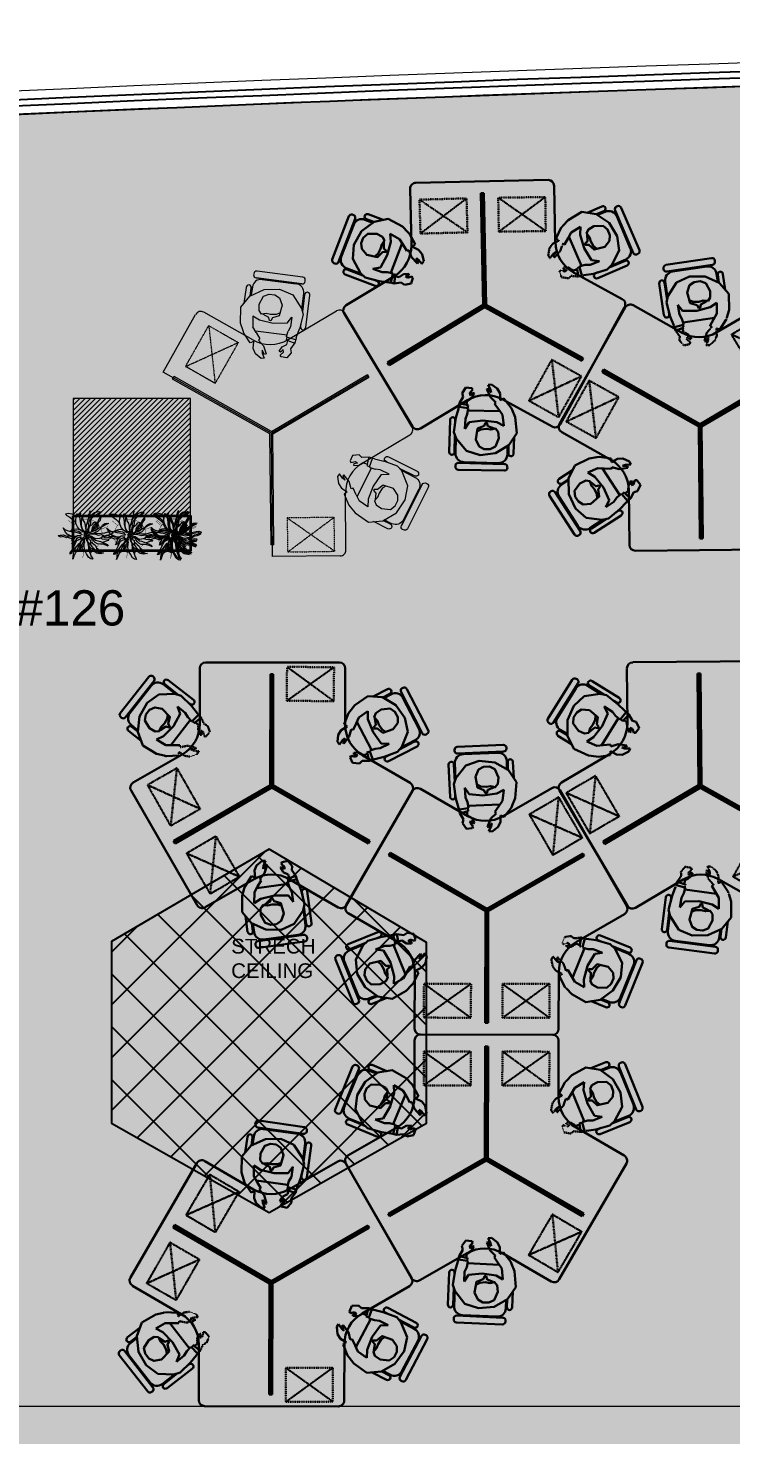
# Model space of a CAD drawing. Header units: millimetres. Extents: x 263321 to 2483465, y 33647 to 614421.
# Drawn here: x 2372014 to 2377994, y 415866 to 427832 of the extents above; entities that cross this region are included whole.
import ezdxf

# ---------------------------------------------------------------- set-up
doc = ezdxf.new("R2010")
doc.units = ezdxf.units.MM
doc.linetypes.add('( Hidden )', pattern=[0.375, 0.25, -0.125])
doc.linetypes.add('HIDDEN2', pattern=[0.1875, 0.125, -0.0625])
for name, color, linetype, lineweight in [('A-FURN-MODULAR-TABLETOP', 250, 'Continuous', 13), ('A-INDOOR PLANTS', 84, 'Continuous', 5), ('A-PLAN-COLUMN', 3, 'Continuous', 0), ('A-PLAN-RCC-HATCH', 8, 'Continuous', 13), ('A-PLAN-THIN', 251, 'Continuous', 15), ('AI-FURN', 7, 'Continuous', 20), ('FURNITURE', 30, 'Continuous', 5), ('FURNIURE', 33, 'Continuous', 35), ('TOA-FL-CPT-1', 8, 'Continuous', 5)]:
    doc.layers.add(name, color=color, linetype=linetype, lineweight=lineweight)
for name, color, linetype in [('A-PLAN -GLASS FRAME', 4, 'Continuous'), ('A-PLAN-TEXT', 4, 'Continuous'), ('CEILING TOA', 250, 'Continuous'), ('FLOORING TOA', 7, 'Continuous')]:
    doc.layers.add(name, color=color, linetype=linetype)
doc.styles.add('ARIAL', font='arial.ttf')
doc.styles.get("Standard").update_dxf_attribs({"font": 'arial.ttf'})

# ---------------------------------------------------------------- blocks, each defined once
blk = doc.blocks.new('PLANT_10')
at = {"layer": 'A-INDOOR PLANTS', "linetype": 'ByBlock', "lineweight": -2}
for p, q in [((13663.89, 7930.62), (13663.94, 7931.25)), ((13663.98, 7929.88), (13663.89, 7930.62)), ((13663.94, 7931.25), (13664.46, 7930.64)), ((13664.31, 7929.26), (13663.98, 7929.88)), ((13664.3, 7933.64), (13665.55, 7933.86)), ((13665.52, 7932.8), (13664.3, 7933.64)), ((13664.83, 7928.65), (13664.31, 7929.26)), ((13664.46, 7930.64), (13665.11, 7929.79)), ((13665.11, 7929.79), (13665.57, 7928.86)), ((13666.85, 7932.15), (13665.52, 7932.8)), ((13665.55, 7933.86), (13667.57, 7933.17)), ((13665.57, 7928.86), (13665.92, 7927.75)), ((13668.06, 7931.25), (13666.85, 7932.15)), ((13667.57, 7933.17), (13668.91, 7932.09)), ((13669.22, 7930.1), (13668.06, 7931.25)), ((13668.91, 7932.09), (13669.44, 7931.17)), ((13669.5, 7929.11), (13669.22, 7930.1)), ((13669.44, 7931.17), (13669.67, 7929.74)), ((13669.61, 7927.61), (13669.5, 7929.11)), ((13669.67, 7929.74), (13670.38, 7928.94)), ((13669.84, 7934.37), (13670.24, 7933.69)), ((13670, 7933.37), (13669.84, 7934.37)), ((13669.92, 7931.93), (13670.2, 7930.88)), ((13670.17, 7931.75), (13670, 7933.37)), ((13670.38, 7933.32), (13670.09, 7932.38)), ((13670.71, 7930.64), (13670.17, 7931.75)), ((13670.2, 7930.88), (13670.87, 7929.52)), ((13670.24, 7933.69), (13670.38, 7933.32)), ((13670.38, 7928.94), (13670.87, 7927.46)), ((13671.34, 7928.22), (13670.71, 7930.64)), ((13673.75, 7929.11), (13672.98, 7927.9)), ((13674.25, 7931.31), (13673.75, 7929.11)), ((13674.5, 7929.32), (13674.25, 7931.31)), ((13674.66, 7928.01), (13674.5, 7929.32)), ((13675.61, 7931.79), (13675.07, 7933.15)), ((13675.07, 7933.15), (13675.52, 7932.79)), ((13675.7, 7930.98), (13675.33, 7928.59)), ((13675.52, 7932.79), (13676.24, 7931.75)), ((13675.74, 7931.48), (13675.61, 7931.79)), ((13676.35, 7932.06), (13675.7, 7930.98)), ((13677.08, 7932.65), (13676.35, 7932.06)), ((13677.47, 7932.1), (13677.08, 7932.65)), ((13677.51, 7930.91), (13677.47, 7932.1)), ((13677.81, 7929.36), (13677.51, 7930.91)), ((13677.63, 7931.1), (13678.23, 7931.81)), ((13677.68, 7927.48), (13677.81, 7929.36)), ((13679.73, 7929.85), (13678.15, 7928.3)), ((13678.23, 7931.81), (13679.84, 7932.55)), ((13681.13, 7930.96), (13679.73, 7929.85)), ((13679.84, 7932.55), (13681.95, 7932.8)), ((13682.61, 7931.75), (13681.13, 7930.96)), ((13681.95, 7932.8), (13683.34, 7932.46)), ((13683.34, 7932.46), (13682.61, 7931.75)), ((13657.58, 7922.61), (13657.47, 7922.11)), ((13657.47, 7922.11), (13657.98, 7921.75)), ((13658.75, 7922.96), (13657.58, 7922.61)), ((13657.98, 7921.75), (13659.37, 7921.23)), ((13660.13, 7922.88), (13658.75, 7922.96)), ((13659.37, 7921.23), (13661.01, 7920.78)), ((13660.8, 7927.59), (13659.68, 7927.43)), ((13659.68, 7927.43), (13660.5, 7927.14)), ((13661.89, 7922.37), (13660.13, 7922.88)), ((13660.5, 7927.14), (13661.89, 7926.5)), ((13661.87, 7927.37), (13660.8, 7927.59)), ((13663.15, 7926.41), (13661.87, 7927.37)), ((13661.89, 7926.5), (13663.36, 7925.67)), ((13663.84, 7922.05), (13661.89, 7922.37)), ((13663.8, 7921.43), (13662.81, 7921.09)), ((13664.14, 7924.69), (13663.15, 7926.41)), ((13664.68, 7921.27), (13663.8, 7921.43)), ((13665.78, 7921.99), (13663.84, 7922.05)), ((13663.93, 7925.43), (13665.64, 7924.49)), ((13665.68, 7923.17), (13664.14, 7924.69)), ((13665.62, 7921.11), (13664.68, 7921.27)), ((13665.28, 7928.1), (13664.83, 7928.65)), ((13665.49, 7927.36), (13665.28, 7928.1)), ((13665.34, 7926.29), (13665.49, 7927.36)), ((13665.63, 7924.92), (13665.34, 7926.29)), ((13667.05, 7921.53), (13665.62, 7921.11)), ((13666.59, 7924.2), (13665.63, 7924.92)), ((13665.64, 7924.49), (13666.92, 7923.46)), ((13667.77, 7922.3), (13665.68, 7923.17)), ((13667.58, 7922.29), (13665.78, 7921.99)), ((13665.92, 7927.75), (13666.08, 7926.44)), ((13666.08, 7926.44), (13666.56, 7925.08)), ((13666.78, 7926.15), (13666.1, 7928.13)), ((13666.41, 7927.95), (13667.1, 7928.09)), ((13666.55, 7927.7), (13666.41, 7927.95)), ((13667.52, 7926.61), (13666.55, 7927.7)), ((13666.56, 7925.08), (13667.46, 7924.48)), ((13667.48, 7923.79), (13666.59, 7924.2)), ((13667.75, 7925.11), (13666.78, 7926.15)), ((13666.92, 7923.46), (13668.56, 7922.95)), ((13668.6, 7921.76), (13667.05, 7921.53)), ((13667.1, 7928.09), (13668.23, 7927.82)), ((13667.46, 7924.48), (13668.78, 7924.02)), ((13668.73, 7923.83), (13667.48, 7923.79)), ((13668.16, 7925.94), (13667.52, 7926.61)), ((13668.46, 7924.26), (13667.75, 7925.11)), ((13669.6, 7921.92), (13667.77, 7922.3)), ((13668.63, 7925.01), (13668.16, 7925.94)), ((13668.23, 7927.82), (13668.63, 7926.95)), ((13668.56, 7922.95), (13670.21, 7922.37)), ((13670.04, 7921.8), (13668.6, 7921.76)), ((13668.63, 7926.95), (13668.89, 7926.59)), ((13668.78, 7924.21), (13668.63, 7925.01)), ((13669.19, 7922.84), (13668.78, 7924.21)), ((13668.89, 7926.59), (13669.47, 7926.23)), ((13670.21, 7922.37), (13669.19, 7922.84)), ((13669.47, 7926.23), (13670.42, 7925.51)), ((13670.3, 7925.56), (13669.61, 7927.61)), ((13671.05, 7921.21), (13670.04, 7921.8)), ((13670.91, 7923.83), (13670.3, 7925.56)), ((13670.42, 7925.51), (13670.77, 7924.58)), ((13670.8, 7923.45), (13670.51, 7922.57)), ((13670.51, 7922.57), (13670.59, 7922.07)), ((13670.77, 7924.58), (13670.8, 7923.45)), ((13671.22, 7927.97), (13670.89, 7926.71)), ((13670.89, 7926.71), (13671.08, 7924.65)), ((13671.43, 7923.29), (13670.91, 7923.83)), ((13671.08, 7924.65), (13671.73, 7923.79)), ((13671.13, 7922.84), (13671.09, 7922.15)), ((13671.09, 7922.15), (13671.48, 7921.72)), ((13671.18, 7923.34), (13671.13, 7922.84)), ((13671.62, 7923.1), (13671.18, 7923.34)), ((13671.83, 7926.61), (13671.34, 7928.22)), ((13671.48, 7921.72), (13671.99, 7921.43)), ((13671.64, 7922.67), (13671.62, 7923.1)), ((13672.22, 7921.87), (13671.64, 7922.67)), ((13672.23, 7921.5), (13671.81, 7921.11)), ((13672.14, 7924.62), (13671.83, 7926.61)), ((13671.99, 7921.43), (13672.23, 7921.5)), ((13672.06, 7923.18), (13672.14, 7924.62)), ((13672.41, 7921.94), (13672.06, 7923.18)), ((13672.45, 7924.82), (13672.17, 7923.5)), ((13672.39, 7922.69), (13672.67, 7923.45)), ((13672.6, 7921.76), (13672.39, 7922.69)), ((13672.59, 7926.26), (13672.45, 7924.82)), ((13672.5, 7923.07), (13672.96, 7922.33)), ((13672.98, 7927.9), (13672.59, 7926.26)), ((13672.63, 7920.7), (13672.6, 7921.76)), ((13672.96, 7922.33), (13673.37, 7921.28)), ((13673.37, 7921.28), (13673.08, 7920.52)), ((13674.69, 7924.95), (13673.26, 7922.65)), ((13673.26, 7922.65), (13674.15, 7924.18)), ((13673.83, 7922.61), (13675.72, 7924.04)), ((13675.1, 7923.9), (13673.83, 7922.61)), ((13674.15, 7924.18), (13674.66, 7926.07)), ((13674.98, 7921.77), (13674.36, 7921.37)), ((13674.66, 7926.07), (13674.66, 7928.01)), ((13675.25, 7927.09), (13674.69, 7924.95)), ((13674.9, 7922.2), (13676.06, 7922.99)), ((13676.34, 7922.25), (13674.98, 7921.77)), ((13676.27, 7924.31), (13675.1, 7923.9)), ((13675.33, 7928.59), (13675.25, 7927.09)), ((13675.72, 7924.04), (13676.86, 7925.51)), ((13676.06, 7922.99), (13678.3, 7923.31)), ((13677.52, 7924.47), (13676.27, 7924.31)), ((13677.83, 7922.6), (13676.34, 7922.25)), ((13676.86, 7925.51), (13677.68, 7927.48)), ((13678.84, 7924.26), (13677.52, 7924.47)), ((13678.15, 7928.3), (13677.74, 7927.54)), ((13679.32, 7922.77), (13677.83, 7922.6)), ((13678.3, 7923.31), (13680.55, 7923.37)), ((13680.16, 7923.8), (13678.84, 7924.26)), ((13681.24, 7923.21), (13679.32, 7922.77)), ((13680.55, 7923.37), (13680.16, 7923.8)), ((13681.07, 7920.83), (13682.48, 7921.62)), ((13682.55, 7923.5), (13681.24, 7923.21)), ((13682.48, 7921.62), (13683.45, 7922.71)), ((13683.72, 7924.1), (13682.55, 7923.5)), ((13683.45, 7922.71), (13684.69, 7925.06)), ((13684.62, 7921.25), (13683.57, 7920.84)), ((13684.69, 7925.06), (13683.72, 7924.1)), ((13685.5, 7921.09), (13684.62, 7921.25)), ((13660.07, 7918.81), (13659.64, 7918.36)), ((13659.64, 7918.36), (13659.9, 7918.06)), ((13659.9, 7918.06), (13660.84, 7917.9)), ((13660.59, 7915.89), (13660, 7914.93)), ((13660, 7914.93), (13660.98, 7915.4)), ((13660.87, 7918.96), (13660.07, 7918.81)), ((13661.76, 7916.49), (13660.59, 7915.89)), ((13660.84, 7917.9), (13662.11, 7917.44)), ((13661.88, 7918.81), (13660.87, 7918.96)), ((13660.98, 7915.4), (13662.78, 7916.02)), ((13661.01, 7920.78), (13661.83, 7920.31)), ((13663.06, 7916.97), (13661.76, 7916.49)), ((13661.83, 7920.31), (13663.03, 7920.03)), ((13663.31, 7919.04), (13661.88, 7918.81)), ((13662.11, 7917.44), (13663.3, 7917.1)), ((13662.78, 7916.02), (13664.21, 7916.12)), ((13662.81, 7921.09), (13662.83, 7920.27)), ((13662.83, 7920.27), (13663.86, 7919.55)), ((13664.23, 7917.5), (13663.06, 7916.97)), ((13664.11, 7919.31), (13663.31, 7919.04)), ((13663.86, 7919.55), (13664.86, 7919.27)), ((13664.21, 7916.12), (13665.96, 7916.24)), ((13665.78, 7917.92), (13664.23, 7917.5)), ((13664.86, 7919.27), (13666.62, 7918.95)), ((13665.96, 7913.93), (13665.68, 7912.98)), ((13666.96, 7918.21), (13665.78, 7917.92)), ((13665.96, 7916.24), (13667.18, 7916.97)), ((13666.23, 7913.31), (13665.96, 7913.93)), ((13666.64, 7914.45), (13666.23, 7913.31)), ((13666.62, 7918.95), (13668.04, 7919.49)), ((13667.05, 7915.34), (13666.64, 7914.45)), ((13667.91, 7913.74), (13666.75, 7912.64)), ((13668.12, 7919.18), (13666.96, 7918.21)), ((13668.08, 7916.24), (13667.05, 7915.34)), ((13667.18, 7916.97), (13667.91, 7917.68)), ((13667.91, 7917.68), (13668.95, 7918.64)), ((13668.94, 7914.77), (13667.91, 7913.74)), ((13668.04, 7919.49), (13669.27, 7920.34)), ((13668.04, 7913.36), (13668.6, 7913.57)), ((13668.57, 7916.44), (13668.08, 7916.24)), ((13669.16, 7919.84), (13668.12, 7919.18)), ((13669.17, 7917.34), (13668.57, 7916.44)), ((13668.6, 7913.57), (13669.46, 7913.91)), ((13669.83, 7916.11), (13668.94, 7914.77)), ((13668.95, 7918.64), (13669.3, 7919.47)), ((13670.21, 7920.25), (13669.16, 7919.84)), ((13669.64, 7916.29), (13669.17, 7917.34)), ((13669.27, 7920.34), (13670.76, 7920.76)), ((13669.3, 7919.47), (13669.66, 7919.79)), ((13669.46, 7913.91), (13670.25, 7914.87)), ((13669.7, 7918.36), (13669.64, 7916.29)), ((13669.66, 7919.79), (13670.28, 7920)), ((13670.51, 7918.69), (13669.7, 7918.36)), ((13670.28, 7913.81), (13669.74, 7913.17)), ((13670.99, 7917.21), (13669.83, 7916.11)), ((13670.25, 7914.87), (13670.67, 7915.51)), ((13670.28, 7920), (13670.74, 7919.32)), ((13670.57, 7914.63), (13670.28, 7913.81)), ((13670.74, 7919.32), (13670.51, 7918.69)), ((13670.66, 7915.76), (13670.57, 7914.63)), ((13671, 7916.83), (13670.66, 7915.76)), ((13670.76, 7920.76), (13671.63, 7920.91)), ((13671.26, 7920.59), (13670.79, 7919.64)), ((13670.79, 7919.64), (13670.87, 7919.02)), ((13670.89, 7914.39), (13670.85, 7913.39)), ((13670.87, 7919.02), (13671.48, 7919.53)), ((13671.14, 7916.21), (13670.89, 7914.39)), ((13671.3, 7917.34), (13671.14, 7916.21)), ((13671.81, 7921.11), (13671.26, 7920.59)), ((13672.07, 7918.49), (13671.3, 7917.34)), ((13671.68, 7919.17), (13671.35, 7917.59)), ((13671.48, 7919.53), (13671.96, 7920.24)), ((13672.13, 7920.93), (13671.68, 7919.17)), ((13671.96, 7920.24), (13672.13, 7920.93)), ((13672.41, 7919.94), (13672.07, 7918.49)), ((13672.59, 7920.01), (13672.63, 7920.7)), ((13673.08, 7920.52), (13672.59, 7920.01)), ((13672.59, 7920.01), (13672.59, 7920.01)), ((13672.8, 7919.26), (13673.05, 7919.46)), ((13673.23, 7917.34), (13672.81, 7919.14)), ((13672.82, 7912.57), (13673.19, 7914.65)), ((13673.05, 7919.46), (13673.38, 7918.65)), ((13673.38, 7918.65), (13673.05, 7917.27)), ((13673.05, 7917.27), (13673.39, 7916.28)), ((13673.14, 7916.33), (13673.23, 7917.34)), ((13673.19, 7914.65), (13673.14, 7916.33)), ((13673.34, 7920.09), (13674.25, 7918.87)), ((13673.39, 7916.28), (13673.99, 7915.17)), ((13673.62, 7916.97), (13673.65, 7918.1)), ((13674.46, 7916), (13673.62, 7916.97)), ((13673.65, 7918.1), (13674.07, 7918.55)), ((13673.99, 7915.17), (13674.45, 7914.5)), ((13674.07, 7918.55), (13674.59, 7917.88)), ((13674.25, 7918.87), (13675.37, 7917.15)), ((13674.45, 7914.5), (13674.29, 7913.43)), ((13674.36, 7919.37), (13675.18, 7919.27)), ((13675.06, 7918.96), (13674.36, 7919.37)), ((13675.07, 7914.64), (13674.46, 7916)), ((13674.59, 7917.88), (13675.45, 7916.53)), ((13675.88, 7920.92), (13674.81, 7920.89)), ((13674.84, 7920.01), (13675.66, 7919.79)), ((13675.18, 7919.27), (13674.84, 7920.01)), ((13675.05, 7913.2), (13675.07, 7914.64)), ((13675.88, 7918.73), (13675.06, 7918.96)), ((13675.37, 7917.15), (13676.51, 7914.43)), ((13675.45, 7916.53), (13675.49, 7915.15)), ((13675.49, 7915.15), (13675.66, 7913.78)), ((13675.66, 7919.79), (13676.48, 7919.5)), ((13675.66, 7913.78), (13676.51, 7912.31)), ((13676.88, 7920.82), (13675.88, 7920.92)), ((13677.21, 7918.02), (13675.88, 7918.73)), ((13676.2, 7916.49), (13680.43, 7910.93)), ((13676.48, 7919.5), (13677.37, 7919.03)), ((13676.51, 7914.43), (13677.64, 7912.15)), ((13677.71, 7920.16), (13676.88, 7920.82)), ((13677.74, 7917.16), (13677.21, 7918.02)), ((13677.37, 7919.03), (13678.02, 7918.11)), ((13678.23, 7913.49), (13677.5, 7914.65)), ((13677.64, 7920.41), (13678.21, 7920.24)), ((13678.35, 7919.62), (13677.71, 7920.16)), ((13678.55, 7915.31), (13677.74, 7917.16)), ((13678.02, 7918.11), (13678.55, 7917.12)), ((13678.21, 7920.24), (13679.71, 7920.28)), ((13678.64, 7912.18), (13678.23, 7913.49)), ((13678.88, 7918.7), (13678.35, 7919.62)), ((13678.4, 7920.12), (13679.43, 7919.21)), ((13678.55, 7917.12), (13678.95, 7916.45)), ((13679.87, 7912.72), (13678.55, 7915.31)), ((13679.16, 7917.64), (13678.88, 7918.7)), ((13678.95, 7916.45), (13679.96, 7916.04)), ((13679.63, 7916.72), (13679.16, 7917.64)), ((13679.43, 7919.21), (13680.56, 7919.12)), ((13679.96, 7916.04), (13679.63, 7916.72)), ((13679.71, 7920.28), (13681.07, 7920.83)), ((13680.7, 7920.44), (13679.83, 7920.29)), ((13680.56, 7919.12), (13681.67, 7919.59)), ((13681.63, 7920.72), (13680.7, 7920.44)), ((13682.32, 7920.68), (13681.63, 7920.72)), ((13681.67, 7919.59), (13682.09, 7919.92)), ((13682.09, 7919.92), (13682.86, 7919.5)), ((13682.83, 7920.44), (13682.32, 7920.68)), ((13683.57, 7920.84), (13682.83, 7920.44)), ((13682.86, 7919.5), (13683.72, 7919.84)), ((13683.72, 7919.84), (13684.96, 7920.26)), ((13684.96, 7920.26), (13685.72, 7919.9)), ((13686.31, 7920.99), (13685.5, 7921.09)), ((13685.72, 7919.9), (13686.83, 7920.31)), ((13687.38, 7920.89), (13686.31, 7920.99)), ((13686.83, 7920.31), (13687.38, 7920.89)), ((13663.85, 7911.49), (13662.54, 7911.32)), ((13662.54, 7911.32), (13663.74, 7911.04)), ((13664.86, 7911.27), (13663.74, 7910.98)), ((13663.74, 7911.04), (13664.74, 7910.89)), ((13664.9, 7912.02), (13663.85, 7911.49)), ((13664.74, 7910.89), (13666.42, 7911.25)), ((13665.77, 7911.92), (13664.86, 7911.27)), ((13665.68, 7912.98), (13664.9, 7912.02)), ((13666.75, 7912.64), (13665.77, 7911.92)), ((13666.42, 7911.25), (13667.52, 7912.04)), ((13667.52, 7912.04), (13667.93, 7912.86)), ((13667.93, 7912.86), (13668.04, 7913.36)), ((13668.63, 7908.5), (13668.45, 7908.06)), ((13668.45, 7908.06), (13668.77, 7907.88)), ((13669.29, 7909.4), (13668.63, 7908.5)), ((13668.77, 7907.88), (13669.52, 7908.09)), ((13669.87, 7910.98), (13669.29, 7909.4)), ((13669.74, 7913.17), (13669.38, 7912.4)), ((13669.38, 7912.4), (13669.4, 7911.78)), ((13669.4, 7911.78), (13669.6, 7911.35)), ((13669.52, 7908.09), (13670.74, 7908.94)), ((13669.6, 7911.35), (13669.87, 7910.92)), ((13670.85, 7913.39), (13669.87, 7910.98)), ((13670.74, 7908.94), (13671.87, 7910.85)), ((13671.87, 7910.85), (13672.82, 7912.57)), ((13673.82, 7912.54), (13673.22, 7911.71)), ((13673.22, 7911.71), (13674.45, 7912.43)), ((13674.29, 7913.43), (13673.82, 7912.54)), ((13674.45, 7912.43), (13675.05, 7913.2)), ((13676.51, 7912.31), (13677.72, 7911.66)), ((13677.64, 7912.15), (13678.78, 7909.62)), ((13679.05, 7910.95), (13678.64, 7912.18)), ((13678.78, 7909.62), (13679.4, 7907.89)), ((13679.17, 7909.14), (13679.05, 7910.95)), ((13679.4, 7907.89), (13679.17, 7909.14)), ((13680.85, 7911.31), (13679.87, 7912.72)), ((13680.43, 7910.93), (13680.94, 7910.69)), ((13680.94, 7910.69), (13680.85, 7911.31))]:
    blk.add_line(p, q, dxfattribs=at)
at = {"layer": 'A-INDOOR PLANTS', "linetype": 'Continuous', "lineweight": 18, "ltscale": 0.5, "const_width": 0.2}
for points in [[(13669.4, 7929.47, 0.116285), (13665.96, 7927.44)], [(13673.88, 7929.67, 0.090884), (13670.74, 7929.78)], [(13675.42, 7929.17, 0.028901), (13674.47, 7929.51)], [(13664.08, 7924.79, 0.079562), (13663.34, 7922.14)], [(13665.42, 7926.87, 0.0574), (13664.3, 7925.23)], [(13680.37, 7923.57, 0.141213), (13677.8, 7927.66)], [(13663.38, 7919.89, 0.022707), (13663.53, 7919.11)], [(13664.86, 7916.17, 0.072973), (13666.59, 7914.33)], [(13668.08, 7913.38, 0.04589), (13669.56, 7912.79)], [(13674.83, 7912.92, 0.033376), (13675.9, 7913.37)], [(13677.6, 7914.49, 0.002611), (13677.67, 7914.55)], [(13678.52, 7915.38, 0.034437), (13679.25, 7916.33)], [(13679.57, 7916.84, 0.070954), (13680.47, 7919.13)], [(13680.68, 7920.44, 0.006998), (13680.7, 7920.68)], [(13672.77, 7912.48, 0.032284), (13673.88, 7912.65)]]:
    blk.add_lwpolyline(points, format="xyb", dxfattribs=at)
for points in [[(13678.83, 7926.57), (13681.9, 7929.19)], [(13663.9, 7924.37), (13660.1, 7925.72)], [(13673.27, 7912.54), (13674, 7908.57)]]:
    blk.add_lwpolyline(points, dxfattribs=at)
at = {"layer": 'A-INDOOR PLANTS', "linetype": 'Continuous', "lineweight": 18, "ltscale": 0.5}
blk.add_arc((13672, 7921.16), 8.71, 12.47923, 14.7067, dxfattribs=at)
blk = doc.blocks.new('Columns')
at = {"layer": 'A-PLAN-RCC-HATCH'}
h = blk.add_hatch(dxfattribs=at)
h.set_pattern_fill('ANSI31', color=256, scale=250, style=0)
h.set_pattern_definition([(45, (436397.9, -579762.232), (-22.0970869, 22.0970869), [])])
h.paths.add_polyline_path([(-4160, 12537), (-3160, 12537), (-3160, 13537), (-4160, 13537)])
at = {"layer": 'A-PLAN-COLUMN', "elevation": 0}
blk.add_lwpolyline([(-4160, 12537), (-3160, 12537), (-3160, 13537), (-4160, 13537)], close=True, dxfattribs=at)
blk = doc.blocks.new('bhguyfjhg')
at = {"layer": 'FURNITURE', "color": 8, "lineweight": 30, "ltscale": 5}
for p, q in [((565794, -8834), (565711, -8941)), ((566220, -9051), (565910, -8809)), ((565946, -8846), (566178, -9027)), ((565789, -8914), (565830, -8862)), ((565798, -8915), (565843, -8859)), ((564154, -9895), (564083, -9905)), ((564086, -9850), (564220, -9832)), ((564158, -9886), (564092, -9895)), ((564060, -10327), (564006, -9938)), ((564020, -9987), (564060, -10279)), ((566075, -11007, 0), (566109, -11071, 0)), ((566080, -10999, 0), (566111, -11058, 0)), ((566151, -11037, 0), (566089, -10917, 0)), ((565777, -11334, 0), (566126, -11153, 0)), ((566077, -11170, 0), (565816, -11306, 0))]:
    blk.add_line(p, q, dxfattribs=at)
at = {"layer": 'FURNITURE', "color": 20, "lineweight": 30}
for p, q in [((565286, -8857), (564312, -9420)), ((565595, -9291), (565355, -8875)), ((566328, -9441), (565855, -9441)), ((564534, -9904), (564294, -9488)), ((566378, -10629), (566378, -9491)), ((564534, -10204), (564294, -10620)), ((565286, -11251), (564312, -10688)), ((566328, -10679), (565848, -10679)), ((565588, -10829), (565355, -11232))]:
    blk.add_line(p, q, dxfattribs=at)
at = {"layer": 'FURNITURE', "color": 8, "lineweight": 30}
for p, q in [((565599, -9074, 0), (565669, -8956, 0)), ((565669, -8956, 0), (565785, -8914, 0)), ((565785, -8914, 0), (565917, -8927, 0)), ((565917, -8927, 0), (566032, -8993, 0)), ((565584, -9139, 0), (565599, -9074, 0)), ((565720, -9073, 0), (565674, -9153, 0)), ((565750, -9133, 0), (565720, -9073, 0)), ((566032, -8993, 0), (566104, -9091, 0)), ((566104, -9091, 0), (566110, -9229, 0)), ((565584, -9259, 0), (565579, -9157, 0)), ((565674, -9209, 0), (565673, -9270, 0)), ((565674, -9209, 0), (565674, -9153, 0)), ((565835, -9216, 0), (565750, -9133, 0)), ((565939, -9275, 0), (565835, -9216, 0)), ((565948, -9316, 0), (565911, -9338, 0)), ((566001, -9251, 0), (565948, -9316, 0)), ((566094, -9282, 0), (566008, -9370, 0)), ((566110, -9229, 0), (566094, -9282, 0)), ((565845, -9428, 0), (565869, -9405, 0)), ((565869, -9405, 0), (565860, -9397, 0)), ((565878, -9369, 0), (565911, -9338, 0)), ((565944, -9421, 0), (566008, -9370, 0)), ((564254, -9803, 0), (564160, -9882, 0)), ((564391, -9802, 0), (564254, -9803, 0)), ((564455, -9821, 0), (564391, -9802, 0)), ((564160, -9882, 0), (564105, -10004, 0)), ((564367, -9962, 0), (564330, -9906, 0)), ((564330, -9906, 0), (564422, -9907, 0)), ((564471, -9934, 0), (564422, -9907, 0)), ((564474, -9827, 0), (564455, -9821, 0)), ((564559, -9882, 0), (564474, -9827, 0)), ((564548, -9912, 0), (564559, -9882, 0)), ((564607, -9908, 0), (564548, -9912, 0)), ((564651, -9926, 0), (564607, -9908, 0)), ((564691, -9972, 0), (564651, -9926, 0)), ((564105, -10004, 0), (564104, -10136, 0)), ((564396, -10078, 0), (564367, -9962, 0)), ((564471, -9934, 0), (564524, -9965, 0)), ((564524, -9965, 0), (564535, -9952, 0)), ((564535, -9952, 0), (564584, -9993, 0)), ((564584, -9993, 0), (564654, -10015, 0)), ((564657, -10002, 0), (564622, -9981, 0)), ((564622, -9981, 0), (564647, -9983, 0)), ((564647, -9983, 0), (564690, -10001, 0)), ((564654, -10015, 0), (564657, -10002, 0)), ((564690, -10001, 0), (564691, -9972, 0)), ((564104, -10136, 0), (564153, -10247, 0)), ((564395, -10197, 0), (564396, -10078, 0)), ((564595, -10152, 0), (564574, -10193, 0)), ((564633, -10128, 0), (564595, -10152, 0)), ((564618, -10162, 0), (564639, -10138, 0)), ((564639, -10164, 0), (564618, -10162, 0)), ((564639, -10138, 0), (564633, -10128, 0)), ((564665, -10135, 0), (564639, -10164, 0)), ((564680, -10142, 0), (564665, -10135, 0)), ((564689, -10191, 0), (564680, -10142, 0)), ((564153, -10247, 0), (564269, -10322, 0)), ((564342, -10238, 0), (564426, -10226, 0)), ((564426, -10226, 0), (564463, -10205, 0)), ((564518, -10275, 0), (564442, -10304, 0)), ((564506, -10192, 0), (564463, -10205, 0)), ((564510, -10191, 0), (564506, -10192, 0)), ((564512, -10197, 0), (564510, -10191, 0)), ((564539, -10190, 0), (564512, -10197, 0)), ((564518, -10275, 0), (564532, -10269, 0)), ((564532, -10269, 0), (564562, -10260, 0)), ((564542, -10202, 0), (564539, -10190, 0)), ((564574, -10193, 0), (564542, -10202, 0)), ((564562, -10260, 0), (564612, -10224, 0)), ((564612, -10224, 0), (564645, -10228, 0)), ((564645, -10228, 0), (564689, -10191, 0)), ((564269, -10322, 0), (564322, -10334, 0)), ((564322, -10334, 0), (564442, -10304, 0)), ((565679, -10630, 0), (565702, -10614, 0)), ((565718, -10656, 0), (565679, -10630, 0)), ((565702, -10614, 0), (565763, -10620, 0)), ((565763, -10620, 0), (565803, -10645, 0)), ((565803, -10645, 0), (565833, -10695, 0)), ((565519, -10799, 0), (565524, -10742, 0)), ((565524, -10742, 0), (565570, -10721, 0)), ((565570, -10721, 0), (565584, -10729, 0)), ((565584, -10729, 0), (565576, -10766, 0)), ((565576, -10766, 0), (565590, -10783, 0)), ((565590, -10783, 0), (565596, -10752, 0)), ((565596, -10752, 0), (565609, -10751, 0)), ((565609, -10751, 0), (565611, -10795, 0)), ((565688, -10668, 0), (565697, -10658, 0)), ((565747, -10713, 0), (565688, -10668, 0)), ((565697, -10658, 0), (565735, -10675, 0)), ((565735, -10675, 0), (565718, -10656, 0)), ((565809, -10729, 0), (565747, -10713, 0)), ((565805, -10745, 0), (565809, -10729, 0)), ((565860, -10771, 0), (565805, -10745, 0)), ((565833, -10695, 0), (565852, -10669, 0)), ((565852, -10669, 0), (565946, -10707, 0)), ((565946, -10707, 0), (565961, -10719, 0)), ((565961, -10719, 0), (566014, -10760, 0)), ((566014, -10760, 0), (566092, -10872, 0)), ((565542, -10823, 0), (565519, -10799, 0)), ((565541, -10885, 0), (565542, -10823, 0)), ((565551, -10914, 0), (565541, -10885, 0)), ((565611, -10795, 0), (565589, -10836, 0)), ((565589, -10836, 0), (565601, -10868, 0)), ((565601, -10868, 0), (565612, -10863, 0)), ((565612, -10863, 0), (565622, -10890, 0)), ((565622, -10890, 0), (565628, -10888, 0)), ((565628, -10888, 0), (565630, -10892, 0)), ((565786, -10916, 0), (565897, -10872, 0)), ((565860, -10771, 0), (565910, -10795, 0)), ((565897, -10872, 0), (565964, -10870, 0)), ((565964, -10870, 0), (565910, -10795, 0)), ((566092, -10872, 0), (566082, -10995, 0)), ((565555, -10930, 0), (565551, -10914, 0)), ((565555, -10930, 0), (565575, -11009, 0)), ((565619, -11124, 0), (565575, -11009, 0)), ((565630, -10891, 0), (565644, -10934, 0)), ((565649, -10977, 0), (565644, -10934, 0)), ((565686, -11052, 0), (565649, -10977, 0)), ((565690, -10985, 0), (565786, -10916, 0)), ((566082, -10995, 0), (566015, -11110, 0)), ((565660, -11160, 0), (565619, -11124, 0)), ((566015, -11110, 0), (565907, -11187)), ((565788, -11212, 0), (565660, -11160, 0)), ((565907, -11187), (565788, -11212, 0))]:
    blk.add_line(p, q, dxfattribs=at)
at = {"layer": 'FURNITURE', "color": 20, "linetype": 'HIDDEN2', "lineweight": 30, "ltscale": 0.3}
for p, q in [((565335, -8996), (565131, -9445)), ((564987, -9194), (565478, -9247)), ((564754, -9329), (564554, -9780)), ((564408, -9531), (564900, -9579)), ((566340, -10183), (566049, -10581)), ((566338, -10583), (566051, -10181))]:
    blk.add_line(p, q, dxfattribs=at)
at = {"layer": 'FURNITURE', "color": 8, "linetype": '( Hidden )', "lineweight": 30, "ltscale": 2}
for p, q in [((565579, -9157, 0), (565584, -9139, 0)), ((565576, -9360, 0), (565582, -9314, 0)), ((565582, -9314, 0), (565615, -9265, 0)), ((565615, -9265, 0), (565584, -9259, 0)), ((565673, -9270, 0), (565656, -9273, 0)), ((565656, -9273, 0), (565668, -9337, 0)), ((565596, -9418, 0), (565576, -9360, 0)), ((565621, -9432, 0), (565596, -9418, 0)), ((565627, -9386, 0), (565621, -9432, 0)), ((565638, -9363, 0), (565627, -9386, 0)), ((565638, -9404, 0), (565638, -9363, 0)), ((565651, -9408, 0), (565638, -9404, 0)), ((565668, -9337, 0), (565651, -9408, 0)), ((565760, -9446, 0), (565799, -9426, 0)), ((565765, -9457, 0), (565760, -9446, 0)), ((565796, -9450, 0), (565765, -9457, 0)), ((565787, -9470, 0), (565796, -9450, 0)), ((565799, -9426, 0), (565845, -9428, 0)), ((565909, -9452, 0), (565853, -9477, 0)), ((565860, -9397, 0), (565880, -9376, 0)), ((565932, -9430, 0), (565909, -9452, 0)), ((565944, -9421, 0), (565932, -9430, 0)), ((565748, -9494, 0), (565749, -9478, 0)), ((565786, -9527, 0), (565748, -9494, 0)), ((565749, -9478, 0), (565787, -9470, 0)), ((565840, -9507, 0), (565786, -9527, 0)), ((565853, -9477, 0), (565840, -9507, 0))]:
    blk.add_line(p, q, dxfattribs=at)
at = {"layer": 'FURNITURE', "color": 18, "lineweight": 30, "ltscale": 5, "true_color": 0x000000}
for p, q in [((564860, -9219), (564838, -9231)), ((564838, -10877), (564860, -10889))]:
    blk.add_line(p, q, dxfattribs=at)
at = {"layer": 'FURNITURE', "color": 20, "lineweight": 30, "ltscale": 5}
for p, q in [((565314, -10054), (564838, -9231)), ((565328, -10054), (564849, -9225)), ((565335, -10041), (564860, -9219)), ((566278, -10041), (565335, -10041)), ((566278, -10066), (566278, -10041)), ((565314, -10054), (564838, -10877)), ((565328, -10054), (564849, -10883)), ((565335, -10066), (564860, -10889)), ((566278, -10054), (565328, -10054)), ((566278, -10066), (565335, -10066))]:
    blk.add_line(p, q, dxfattribs=at)
at = {"layer": 'FURNITURE', "color": 8, "linetype": '( Hidden )', "lineweight": 30, "ltscale": 3}
for p, q in [((565876, -9372, 0), (565879, -9368, 0)), ((565880, -9376, 0), (565876, -9372, 0))]:
    blk.add_line(p, q, dxfattribs=at)
at = {"layer": 'FURNITURE', "color": 8, "lineweight": 30, "ltscale": 5}
for points in [[(565789, -8914), (565830, -8862, 0.392119), (565827, -8829, 0.392119), (565794, -8834), (565711, -8941)], [(566108, -9237), (566191, -9130, 0.414214), (566178, -9027), (565946, -8846, 0.414214), (565843, -8859), (565798, -8915)], [(566038, -9338), (566023, -9358, 0.392119), (566026, -9391, 0.392119), (566059, -9386), (566226, -9171, 0.392119), (566223, -9138, 0.392119), (566191, -9143), (566101, -9258)], [(564277, -10324), (564143, -10342, -0.414214), (564060, -10279), (564020, -9987, -0.414214), (564083, -9905), (564154, -9895)], [(564158, -9886), (564092, -9895, -0.392119), (564065, -9876, -0.392119), (564086, -9850), (564220, -9832)], [(564400, -10315), (564424, -10311, -0.392119), (564452, -10330, -0.392119), (564431, -10356), (564161, -10393, -0.392119), (564133, -10374, -0.392119), (564154, -10348), (564298, -10329)]]:
    blk.add_lwpolyline(points, format="xyb", dxfattribs=at)
for points in [[(566255, -9006), (565945, -8764, 0.414214), (565911, -8768), (565906, -8775, 0.414214), (565910, -8809), (566220, -9051, 0.414214), (566254, -9047), (566259, -9040, 0.414214)], [(564003, -10335), (563949, -9946, -0.414214), (563970, -9918), (563979, -9917, -0.414214), (564006, -9938), (564060, -10327, -0.414214), (564039, -10355), (564031, -10356, -0.414214)]]:
    blk.add_lwpolyline(points, format="xyb", close=True, dxfattribs=at)
at = {"layer": 'FURNITURE', "color": 8, "lineweight": 30}
for points in [[(565928, -9169), (565896, -9164), (565856, -9140), (565829, -9113), (565792, -9096), (565790, -9060), (565818, -9014), (565884, -8974), (565933, -8983), (565973, -9014), (565994, -9057), (565982, -9122), (565914, -9187), (565856, -9173), (565830, -9187), (565822, -9179), (565831, -9152), (565800, -9104)], [(565939, -9275), (566001, -9251)], [(565869, -9405), (565910, -9454)], [(565878, -9377), (565930, -9430)], [(564309, -10134), (564320, -10104), (564320, -10058), (564310, -10020), (564314, -9980), (564284, -9960), (564229, -9961), (564162, -9998), (564145, -10046), (564152, -10095), (564179, -10135), (564241, -10158), (564331, -10132), (564348, -10074), (564373, -10058), (564370, -10048), (564343, -10042), (564316, -9991)], [(564395, -10197), (564342, -10238)], [(564514, -10195), (564533, -10267)], [(564542, -10202), (564564, -10262)]]:
    blk.add_lwpolyline(points, dxfattribs=at)
at = {"layer": 'FURNITURE', "color": 20, "linetype": 'HIDDEN2', "lineweight": 30, "ltscale": 0.3}
for points in [[(565335, -8996), (565478, -9247), (565131, -9445), (564987, -9194)], [(564408, -9531), (564554, -9780), (564900, -9579), (564754, -9329)], [(566338, -10583), (566049, -10581), (566051, -10181), (566340, -10183)]]:
    blk.add_lwpolyline(points, close=True, dxfattribs=at)
at = {"layer": 'FURNITURE', "color": 8, "lineweight": 30, "ltscale": 5}
for points in [[(565674, -9194), (565887, -9360)], [(564457, -9927), (564494, -10195)]]:
    blk.add_lwpolyline(points, dxfattribs=at)
at = {"layer": 'FURNITURE', "color": 8, "lineweight": 30, "elevation": 0}
for points in [[(565601, -10868), (565539, -10884)], [(565622, -10887), (565553, -10913)], [(565690, -10985), (565686, -11052)], [(565791, -11019), (565809, -10993), (565847, -10966), (565883, -10953), (565913, -10926), (565947, -10939), (565978, -10984), (565987, -11060), (565958, -11102), (565913, -11125), (565865, -11126), (565811, -11088), (565780, -11000), (565817, -10952), (565816, -10923), (565826, -10919), (565847, -10938), (565903, -10930)]]:
    blk.add_lwpolyline(points, dxfattribs=at)
at = {"layer": 'FURNITURE', "color": 8, "lineweight": 30, "ltscale": 5, "elevation": 0}
blk.add_lwpolyline([(565874, -10778), (565634, -10903)], dxfattribs=at)
for points in [[(565655, -11155), (565717, -11274, 0.414214), (565816, -11306), (566077, -11170, 0.414214), (566109, -11071), (566075, -11007)], [(566080, -10999), (566111, -11058, 0.392119), (566142, -11069, 0.392119), (566151, -11037), (566089, -10917)], [(565591, -11049), (565579, -11027, 0.392119), (565548, -11016, 0.392119), (565539, -11048), (565665, -11290, 0.392119), (565696, -11301, 0.392119), (565705, -11269), (565638, -11140)]]:
    blk.add_lwpolyline(points, format="xyb", dxfattribs=at)
blk.add_lwpolyline([(565804, -11385), (566152, -11203, 0.414214), (566163, -11170), (566159, -11163, 0.414214), (566126, -11153), (565777, -11334, 0.414214), (565767, -11367), (565771, -11374, 0.414214)], format="xyb", close=True, dxfattribs=at)
at = {"layer": 'FURNITURE', "color": 20, "lineweight": 30}
for centre, start, end in [((565311, -8900), 30.0105, 120.0104), ((564337, -9463), 120.0104, 210.0105), ((566328, -9491), 360, 90), ((564337, -10645), 149.9896, 239.9896), ((566328, -10629), 270, 360), ((565311, -11207), 239.9896, 329.9896)]:
    blk.add_arc(centre, 50, start, end, dxfattribs=at)
at = {"layer": 'FURNITURE', "color": 8, "lineweight": 30}
for centre, start, end in [((565855, -9141), 210.0105, 270), ((564274, -10054), 329.9896, 30.0105), ((565848, -10979), 90, 149.9896)]:
    blk.add_arc(centre, 300, start, end, dxfattribs=at)
blk = doc.blocks.new('JNGKM')
at = {"layer": 'FURNITURE', "color": 18, "lineweight": 0, "ltscale": 5, "true_color": 0x000000}
for p, q in [((1182962, 496153), (1182943, 496019)), ((1182998, 496081), (1183007, 496147)), ((1183006, 496085), (1183016, 496156)), ((1183438, 496179), (1183049, 496233)), ((1183099, 496219), (1183390, 496179)), ((1184446, 494462, 0), (1184265, 494114, 0)), ((1184282, 494162, 0), (1184418, 494424, 0)), ((1184149, 494088, 0), (1184029, 494151, 0)), ((1184111, 494159, 0), (1184170, 494129, 0)), ((1184119, 494164, 0), (1184183, 494131, 0))]:
    blk.add_line(p, q, dxfattribs=at)
at = {"layer": 'FURNITURE', "color": 18, "lineweight": 0, "true_color": 0x000000}
for p, q in [((1182994, 496079, 0), (1183115, 496134, 0)), ((1183115, 496134, 0), (1183247, 496135, 0)), ((1183247, 496135, 0), (1183359, 496086, 0)), ((1182915, 495984, 0), (1182994, 496079, 0)), ((1183359, 496086, 0), (1183433, 495970, 0)), ((1182913, 495848, 0), (1182915, 495984, 0)), ((1183074, 495872, 0), (1183018, 495909, 0)), ((1183018, 495909, 0), (1183018, 495817, 0)), ((1183350, 495897, 0), (1183337, 495814, 0)), ((1183446, 495917, 0), (1183415, 495797, 0)), ((1183433, 495970, 0), (1183446, 495917, 0)), ((1182933, 495783, 0), (1182913, 495848, 0)), ((1182939, 495765, 0), (1182933, 495783, 0)), ((1182994, 495680, 0), (1182939, 495765, 0)), ((1183046, 495768, 0), (1183018, 495817, 0)), ((1183046, 495768, 0), (1183076, 495715, 0)), ((1183189, 495843, 0), (1183074, 495872, 0)), ((1183308, 495844, 0), (1183189, 495843, 0)), ((1183303, 495733, 0), (1183316, 495776, 0)), ((1183337, 495814, 0), (1183316, 495776, 0)), ((1183386, 495721, 0), (1183415, 495797, 0)), ((1183024, 495691, 0), (1182994, 495680, 0)), ((1183019, 495632, 0), (1183024, 495691, 0)), ((1183076, 495715, 0), (1183064, 495704, 0)), ((1183064, 495704, 0), (1183105, 495655, 0)), ((1183105, 495655, 0), (1183127, 495585, 0)), ((1183264, 495644, 0), (1183305, 495665, 0)), ((1183301, 495700, 0), (1183309, 495727, 0)), ((1183313, 495697, 0), (1183301, 495700, 0)), ((1183303, 495729, 0), (1183303, 495733, 0)), ((1183309, 495727, 0), (1183303, 495729, 0)), ((1183305, 495665, 0), (1183313, 495697, 0)), ((1183372, 495677, 0), (1183335, 495627, 0)), ((1183381, 495707, 0), (1183372, 495677, 0)), ((1183386, 495721, 0), (1183381, 495707, 0)), ((1183037, 495588, 0), (1183019, 495632, 0)), ((1183084, 495548, 0), (1183037, 495588, 0)), ((1183112, 495549, 0), (1183084, 495548, 0)), ((1183113, 495582, 0), (1183093, 495617, 0)), ((1183093, 495617, 0), (1183095, 495592, 0)), ((1183095, 495592, 0), (1183112, 495549, 0)), ((1183127, 495585, 0), (1183113, 495582, 0)), ((1183240, 495607, 0), (1183264, 495644, 0)), ((1183250, 495600, 0), (1183240, 495607, 0)), ((1183246, 495574, 0), (1183275, 495600, 0)), ((1183254, 495559, 0), (1183246, 495574, 0)), ((1183273, 495621, 0), (1183250, 495600, 0)), ((1183303, 495550, 0), (1183254, 495559, 0)), ((1183275, 495600, 0), (1183273, 495621, 0)), ((1183340, 495594, 0), (1183303, 495550, 0)), ((1183335, 495627, 0), (1183340, 495594, 0)), ((1183854, 494715, 0), (1183833, 494669, 0)), ((1183911, 494720, 0), (1183854, 494715, 0)), ((1183935, 494697, 0), (1183911, 494720, 0)), ((1183997, 494698, 0), (1183935, 494697, 0)), ((1184026, 494688, 0), (1183997, 494698, 0)), ((1184042, 494684, 0), (1184026, 494688, 0)), ((1183833, 494669, 0), (1183841, 494655, 0)), ((1183841, 494655, 0), (1183878, 494664, 0)), ((1183864, 494643, 0), (1183863, 494631, 0)), ((1183863, 494631, 0), (1183907, 494629, 0)), ((1183895, 494650, 0), (1183864, 494643, 0)), ((1183878, 494664, 0), (1183895, 494650, 0)), ((1183907, 494629, 0), (1183948, 494650, 0)), ((1183948, 494650, 0), (1183980, 494639, 0)), ((1183980, 494639, 0), (1183975, 494627, 0)), ((1183975, 494627, 0), (1184002, 494617, 0)), ((1184002, 494617, 0), (1184000, 494612, 0)), ((1184000, 494612, 0), (1184004, 494609, 0)), ((1184003, 494610, 0), (1184046, 494596, 0)), ((1184042, 494684, 0), (1184121, 494664, 0)), ((1184089, 494591, 0), (1184046, 494596, 0)), ((1184164, 494553, 0), (1184089, 494591, 0)), ((1184236, 494620, 0), (1184121, 494664, 0)), ((1184272, 494579, 0), (1184236, 494620, 0)), ((1184324, 494451, 0), (1184272, 494579, 0)), ((1183742, 494560, 0), (1183726, 494537, 0)), ((1183726, 494537, 0), (1183732, 494476, 0)), ((1183732, 494476, 0), (1183757, 494436, 0)), ((1183768, 494521, 0), (1183742, 494560, 0)), ((1183787, 494505, 0), (1183768, 494521, 0)), ((1183780, 494551, 0), (1183770, 494542, 0)), ((1183770, 494542, 0), (1183787, 494505, 0)), ((1183825, 494493, 0), (1183780, 494551, 0)), ((1183841, 494431, 0), (1183825, 494493, 0)), ((1184028, 494453, 0), (1183985, 494342, 0)), ((1184097, 494550, 0), (1184028, 494453, 0)), ((1184299, 494332), (1184324, 494451, 0)), ((1183757, 494436, 0), (1183807, 494406, 0)), ((1183807, 494406, 0), (1183781, 494387, 0)), ((1183781, 494387, 0), (1183819, 494293, 0)), ((1183857, 494435, 0), (1183841, 494431, 0)), ((1183883, 494379, 0), (1183857, 494435, 0)), ((1183883, 494379, 0), (1183907, 494329, 0)), ((1183982, 494275, 0), (1183907, 494329, 0)), ((1183985, 494342, 0), (1183982, 494275, 0)), ((1184223, 494224, 0), (1184299, 494332)), ((1183819, 494293, 0), (1183831, 494278, 0)), ((1183831, 494278, 0), (1183872, 494225, 0)), ((1183872, 494225, 0), (1183984, 494147, 0)), ((1184107, 494157, 0), (1184223, 494224, 0)), ((1183984, 494147, 0), (1184107, 494157, 0))]:
    blk.add_line(p, q, dxfattribs=at)
at = {"layer": 'FURNITURE', "color": 18, "true_color": 0x000000}
for p, q in [((1182250, 495439), (1182531, 495927)), ((1183015, 495705), (1182600, 495945)), ((1183316, 495705), (1183731, 495945)), ((1184363, 494953), (1183799, 495927)), ((1183941, 494652), (1184344, 494885)), ((1183791, 493911), (1183791, 494392)), ((1183741, 493861), (1183166, 493861))]:
    blk.add_line(p, q, dxfattribs=at)
at = {"layer": 'FURNITURE', "color": 18, "linetype": 'HIDDEN2', "lineweight": 0, "ltscale": 0.3, "true_color": 0x000000}
for p, q in [((1182642, 495831), (1182691, 495339)), ((1182441, 495485), (1182892, 495685)), ((1183695, 493901), (1183293, 494188)), ((1183295, 493899), (1183693, 494190))]:
    blk.add_line(p, q, dxfattribs=at)
at = {"layer": 'FURNITURE', "color": 18, "ltscale": 5, "true_color": 0x000000}
for p, q in [((1183166, 494911), (1182250, 495439)), ((1182330, 495379), (1182343, 495400)), ((1183153, 494904), (1182330, 495379)), ((1183166, 494925), (1182343, 495400)), ((1183166, 494925), (1183988, 495401)), ((1183166, 494911), (1183994, 495390)), ((1183178, 494904), (1184001, 495379)), ((1183988, 495401), (1184001, 495379)), ((1183154, 493961), (1183153, 494904)), ((1183166, 493861), (1183166, 494911)), ((1183179, 493961), (1183178, 494904)), ((1183179, 493961), (1183154, 493961))]:
    blk.add_line(p, q, dxfattribs=at)
blk.add_lwpolyline([(1183446, 496236), (1183057, 496290, 0.414214), (1183029, 496269), (1183028, 496260, 0.414214), (1183049, 496233), (1183438, 496179, 0.414214), (1183466, 496200), (1183467, 496209, 0.414214)], format="xyb", close=True, dxfattribs=at)
for points in [[(1182998, 496081), (1183007, 496147, 0.392119), (1182988, 496174, 0.392119), (1182962, 496153), (1182943, 496019)], [(1183435, 495962), (1183453, 496096, 0.414214), (1183390, 496179), (1183099, 496219, 0.414214), (1183016, 496156), (1183006, 496085)], [(1183426, 495840), (1183423, 495815, 0.392119), (1183442, 495787, 0.392119), (1183468, 495809), (1183505, 496079, 0.392119), (1183486, 496106, 0.392119), (1183460, 496085), (1183440, 495941)]]:
    blk.add_lwpolyline(points, format="xyb", dxfattribs=at)
at = {"layer": 'FURNITURE', "color": 18, "lineweight": 0, "true_color": 0x000000, "elevation": 0}
for points in [[(1183246, 495930), (1183216, 495919), (1183169, 495919), (1183132, 495929), (1183092, 495925), (1183071, 495955), (1183073, 496010), (1183110, 496077), (1183157, 496094), (1183207, 496087), (1183246, 496060), (1183269, 495999), (1183243, 495908), (1183185, 495891), (1183170, 495866), (1183159, 495869), (1183153, 495896), (1183103, 495923)], [(1183308, 495844), (1183350, 495897)], [(1183307, 495725), (1183379, 495706)], [(1183313, 495697), (1183374, 495675)], [(1183980, 494639), (1183996, 494701)], [(1183999, 494617), (1184025, 494687)], [(1184131, 494449), (1184105, 494431), (1184078, 494393), (1184065, 494356), (1184038, 494326), (1184051, 494292), (1184096, 494262), (1184173, 494253), (1184214, 494282), (1184237, 494327), (1184238, 494374), (1184200, 494429), (1184112, 494459), (1184064, 494422), (1184035, 494424), (1184031, 494414), (1184050, 494393), (1184043, 494337)], [(1184097, 494550), (1184164, 494553)]]:
    blk.add_lwpolyline(points, dxfattribs=at)
at = {"layer": 'FURNITURE', "color": 18, "linetype": 'HIDDEN2', "lineweight": 0, "ltscale": 0.3, "true_color": 0x000000}
for points in [[(1182642, 495831), (1182892, 495685), (1182691, 495339), (1182441, 495485)], [(1183695, 493901), (1183693, 494190), (1183293, 494188), (1183295, 493899)]]:
    blk.add_lwpolyline(points, close=True, dxfattribs=at)
at = {"layer": 'FURNITURE', "color": 18, "ltscale": 5, "true_color": 0x000000}
blk.add_lwpolyline([(1183038, 495782), (1183307, 495745)], dxfattribs=at)
at = {"layer": 'FURNITURE', "color": 18, "ltscale": 5, "true_color": 0x000000, "elevation": 0}
for points in [[(1184161, 494649), (1184139, 494660, -0.392119), (1184128, 494691, -0.392119), (1184160, 494700), (1184402, 494575, -0.392119), (1184413, 494543, -0.392119), (1184381, 494535), (1184252, 494601)], [(1184267, 494585), (1184386, 494523, -0.414214), (1184418, 494424), (1184282, 494162, -0.414214), (1184183, 494131), (1184119, 494164)], [(1184111, 494159), (1184170, 494129, -0.392119), (1184181, 494097, -0.392119), (1184149, 494088), (1184029, 494151)]]:
    blk.add_lwpolyline(points, format="xyb", dxfattribs=at)
blk.add_lwpolyline([(1183890, 494365), (1184015, 494606)], dxfattribs=at)
blk.add_lwpolyline([(1184497, 494436), (1184316, 494087, -0.414214), (1184283, 494077), (1184275, 494081, -0.414214), (1184265, 494114), (1184446, 494462, -0.414214), (1184479, 494473), (1184486, 494469, -0.414214)], format="xyb", close=True, dxfattribs=at)
at = {"layer": 'FURNITURE', "color": 18, "true_color": 0x000000}
for centre, radius, start, end in [((1182575, 495902), 50, 60.0147, 150.0147), ((1183756, 495902), 50, 30.0356, 120.0356), ((1183165, 495965), 300, 240.0147, 300.0356), ((1184319, 494928), 50, 300.0356, 30.0356), ((1184091, 494392), 300, 120.0356, 180.0252), ((1183741, 493911), 50, 270.0252, 0.0252)]:
    blk.add_arc(centre, radius, start, end, dxfattribs=at)

msp = doc.modelspace()

# ---------------------------------------------------------------- hatches: boundary and pattern name
at = {"layer": 'CEILING TOA'}
h = msp.add_hatch(dxfattribs=at)
h.set_pattern_fill('ANSI37', color=252, scale=100)
h.set_pattern_definition([(45, (13069.08, -8478.74), (-224.506403, 224.506403), []), (135, (13069.08, -8478.74), (-224.506403, -224.506403), [])])
h.paths.add_polyline_path([(2374064.279, 420848.107), (2372723.558, 420061.534), (2372723.558, 418517.381), (2374064.275, 417757.017), (2375405, 418517.382), (2375405, 420054.603)])
at = {"layer": 'TOA-FL-CPT-1', "true_color": 0xc7c8ca}
h = msp.add_hatch(dxfattribs=at)
h.set_pattern_fill('AR-PARQ1', color=9, scale=3)
h.set_pattern_definition([(90, (90021.1, 24147), (-914.4, 914.4), [914.4, -914.4]), (90, (90173.5, 24147), (-914.4, 914.4), [914.4, -914.4]), (90, (90325.9, 24147), (-914.4, 914.4), [914.4, -914.4]), (90, (90478.3, 24147), (-914.4, 914.4), [914.4, -914.4]), (90, (90630.7, 24147), (-914.4, 914.4), [914.4, -914.4]), (90, (90783.1, 24147), (-914.4, 914.4), [914.4, -914.4]), (90, (90935.5, 24147), (-914.4, 914.4), [914.4, -914.4]), (0, (90021.1, 25061.4), (914.4, -914.4), [914.4, -914.4]), (0, (90021.1, 25213.8), (914.4, -914.4), [914.4, -914.4]), (0, (90021.1, 25366.2), (914.4, -914.4), [914.4, -914.4]), (0, (90021.1, 25518.6), (914.4, -914.4), [914.4, -914.4]), (0, (90021.1, 25671), (914.4, -914.4), [914.4, -914.4]), (0, (90021.1, 25823.4), (914.4, -914.4), [914.4, -914.4]), (0, (90021.1, 25975.8), (914.4, -914.4), [914.4, -914.4])])
edge = h.paths.add_edge_path()
edge.add_arc((2396128.727, -119195.432), 546828.493, 90.92532943, 95.29958843)
edge.add_line((2345621.769, 425295.567), (2345621.769, 409482.052))
edge.add_line((2345621.769, 409482.052), (2347129.201, 409481.857))
edge.add_arc((2347102.083, 408732.348), 750, 0, 87.9279004, ccw=False)
edge.add_line((2347852.083, 408732.348), (2347852.23, 389991.103))
edge.add_line((2347852.23, 389991.103), (2342396.706, 389991.103))
edge.add_line((2342396.706, 389991.103), (2342397.172, 380682.159))
edge.add_line((2342397.172, 380682.159), (2351396.796, 380682.159))
edge.add_line((2351396.796, 380682.159), (2351396.796, 379682.052))
edge.add_line((2351396.796, 379682.052), (2350496.796, 379682.052))
edge.add_line((2350496.796, 379682.052), (2350496.796, 377891.004))
edge.add_arc((2372893.597, 61240.666), 317441.417, 85.95303216, 94.04581501, ccw=False)
edge.add_line((2395296.77, 377890.553), (2395296.77, 379682.052))
edge.add_line((2395296.77, 379682.052), (2394396.796, 379682.052))
edge.add_line((2394396.796, 379682.052), (2394396.796, 380682.052))
edge.add_line((2394396.796, 380682.052), (2405177.531, 380682.052))
edge.add_line((2405177.531, 380682.052), (2405177.531, 389182.052))
edge.add_line((2405177.531, 389182.052), (2406496.796, 389182.052))
edge.add_line((2406496.796, 389182.052), (2406496.796, 383082.052))
edge.add_line((2406496.796, 383082.052), (2408136.796, 383082.052))
edge.add_line((2408136.796, 383082.052), (2408136.796, 389182.052))
edge.add_line((2408136.796, 389182.052), (2413779.159, 389181.861))
edge.add_line((2413779.159, 389181.861), (2414010.251, 390682.052))
edge.add_line((2414010.251, 390682.052), (2405396.796, 390682.052))
edge.add_line((2405396.796, 390682.052), (2405396.796, 411581.926))
edge.add_line((2405396.796, 411581.926), (2403146.796, 411581.926))
edge.add_arc((2403146.796, 411881.926), 300, 180, 270, ccw=False)
edge.add_line((2402846.796, 411881.926), (2402846.796, 413382.052))
edge.add_arc((2403146.796, 413382.052), 300, 90, 180, ccw=False)
edge.add_line((2403146.796, 413682.052), (2417553.202, 413682.052))
edge.add_line((2417553.202, 413682.052), (2417799.7, 415282.257))
edge.add_line((2417799.7, 415282.257), (2411837.001, 415281.729))
edge.add_line((2411837.001, 415281.729), (2411837.001, 417657.174))
edge.add_line((2411837.001, 417657.174), (2416421.528, 417657.174))
edge.add_line((2416421.528, 417657.174), (2416421.528, 418657.174))
edge.add_line((2416421.528, 418657.174), (2411836.796, 418657.174))
edge.add_line((2411836.796, 418657.174), (2411836.796, 421262.052))
edge.add_line((2411836.796, 421262.052), (2410296.796, 421262.052))
edge.add_line((2410296.796, 421262.052), (2410296.796, 415281.575))
edge.add_line((2410296.796, 415281.575), (2402846.796, 415281.575))
edge.add_line((2402846.796, 415281.575), (2402846.796, 424532.052))
edge.add_line((2402846.796, 424532.052), (2402846.796, 424581.286))
edge.add_line((2402846.796, 424581.286), (2395396.796, 424582.052))
edge.add_line((2395396.796, 424582.052), (2395396.796, 423682.052))
edge.add_line((2395396.796, 423682.052), (2394396.796, 423682.052))
edge.add_line((2394396.796, 423682.052), (2394396.796, 424581.86))
edge.add_line((2394396.796, 424581.86), (2387296.514, 424582.052))
edge.add_line((2387296.514, 424582.052), (2387297.806, 427561.749))
h.paths.add_polyline_path([(2357571.796, 409582.052), (2403896.373, 409582.052), (2403899.547, 394952.31), (2375096.795, 394783.782), (2375096.795, 396862.052), (2373596.796, 396864.771), (2373596.796, 394782.052), (2369971.795, 394800.838), (2370046.875, 396862.052), (2368385.069, 396703.686), (2368471.796, 394819.625), (2357571.796, 394782.052)], flags=16)
h.paths.add_polyline_path([(2363596.796, 414832.306), (2384296.459, 414782.218), (2384296.434, 411581.926), (2384538.462, 411581.927), (2384538.462, 409582.052), (2378653.494, 409582.052), (2378650.056, 411581.898), (2363596.796, 411631.98)], flags=16)
h.paths.add_polyline_path([(2392707.043, 411682.849), (2384396.821, 411683.632), (2384396.821, 414782.218), (2392707.043, 414781.434)], flags=16)
h.paths.add_polyline_path([(2400346.796, 422010.357), (2401546.802, 422010.357), (2401546.802, 416210.358), (2400346.796, 416210.358)], flags=16)
h.paths.add_polyline_path([(2349453.189, 392877.837), (2349451.159, 392879.273), (2349451.159, 390061.804), (2349453.189, 390060.368)], flags=16)
h.paths.add_polyline_path([(2379396.791, 389980.182), (2384396.796, 389980.182), (2384396.796, 392980.182), (2379396.791, 392980.182)], flags=16)

# ---------------------------------------------------------------- linework, layer by layer
at = {"layer": 'A-FURN-MODULAR-TABLETOP', "lineweight": 0, "ltscale": 12}
msp.add_line((2347422.548, 416110.358, 0), (2401646.796, 416110.358, 0), dxfattribs=at)
at = {"layer": 'A-PLAN -GLASS FRAME', "ltscale": 500, "elevation": 0}
msp.add_lwpolyline([(2408771.796, 424757.052), (2408821.796, 424757.052), (2408821.796, 427608.784, 0.031881098), (2339271.796, 424794.154), (2339271.796, 409657.052), (2339321.796, 409657.052), (2339321.796, 424749.629, -0.031837118), (2408771.796, 427559.438)], format="xyb", close=True, dxfattribs=at)
at = {"layer": 'A-PLAN-THIN', "elevation": 0}
msp.add_lwpolyline([(2408896.796, 424682.052), (2408896.796, 427682.052, 0.031945596), (2339196.796, 424861.717), (2339196.796, 409582.052), (2339396.796, 409582.052), (2339396.796, 424682.052, -0.031772593), (2408696.796, 427486.155)], format="xyb", dxfattribs=at)
at = {"layer": 'CEILING TOA'}
msp.add_lwpolyline([(2374064.279, 420848.107), (2372723.558, 420061.534), (2372723.558, 418517.381), (2374064.275, 417757.017), (2375405, 418517.382), (2375405, 420054.603), (2374064.279, 420848.107)], dxfattribs=at)
at = {"layer": 'FLOORING TOA', "elevation": 0}
msp.add_lwpolyline([(2387297.806, 427561.749, 0.019088623), (2345621.769, 425295.567), (2345621.769, 409482.052), (2347129.201, 409481.857, -0.403660325), (2347852.083, 408732.348), (2347852.23, 389991.103), (2342396.706, 389991.103), (2342397.172, 380682.159), (2351396.796, 380682.159), (2351396.796, 379682.052), (2350496.796, 379682.052), (2350496.796, 377891.004, -0.03532611), (2395296.77, 377890.553)], format="xyb", dxfattribs=at)
at = {"layer": 'FURNIURE', "elevation": 0}
msp.add_lwpolyline([(2372396.796, 423682.052), (2373396.796, 423682.052), (2373396.796, 423385.864), (2372396.796, 423385.864)], close=True, dxfattribs=at)

# ---------------------------------------------------------------- block references
at = {"layer": 'A-PLAN-COLUMN'}
msp.add_blockref('Columns', (2376557.09, 411145.044), dxfattribs=at)
at = {"layer": 'AI-FURN', "xscale": -15.54487918698437, "yscale": 15.54487918698437, "zscale": 15.54487918698436}
for p in [(2585789.643, 300391.015), (2585039.048, 300387.592), (2585411.635, 300383.754), (2585784.221, 300379.916)]:
    msp.add_blockref('PLANT_10', p, dxfattribs=at)
at = {"layer": 'FURNITURE', "linetype": 'ByBlock'}
for p, rotation in [((1885465.274, 706846.778, 0), 331.174781891126), ((2869672.432, 700116.305, 0), 210.5545189618025), ((2363505.718, -143931.709, 0), 89.94651764515501), ((1891837.546, 710388.972, 0), 329.9047719426779)]:
    msp.add_blockref('bhguyfjhg', p, dxfattribs=dict(at, rotation=rotation))
at = {"layer": 'FURNITURE', "linetype": 'ByBlock', "xscale": -1}
for p, rotation in [((2874936.154, 155216.997, 0), 330.5459054377737), ((1890978.007, 129585.623, 0), 209.9256425084504), ((2365172.75, 982506.508, 0), 89.88389680599829)]:
    msp.add_blockref('bhguyfjhg', p, dxfattribs=dict(at, rotation=rotation))
at = {"layer": 'FURNITURE', "rotation": 0.5502121997882191}
msp.add_blockref('JNGKM', (1195725.302, -81863.23, 0), dxfattribs=at)

# ---------------------------------------------------------------- texts
at = {"layer": 'A-PLAN-TEXT', "insert": (2371977.929, 423050.366, 0), "char_height": 300, "width": 9413.07212, "attachment_point": 2, "style": 'ARIAL'}
msp.add_mtext('\\pxi0.00161;WS #126', dxfattribs=at)
at = {"layer": 'CEILING TOA', "insert": (2373741.914, 420085.131), "char_height": 125, "attachment_point": 1}
msp.add_mtext_dynamic_manual_height_columns('{\\C1;STRECH CEILING}', width=1302.82595, gutter_width=12.5, heights=[0], dxfattribs=at)

doc.saveas('drawing.dxf')
